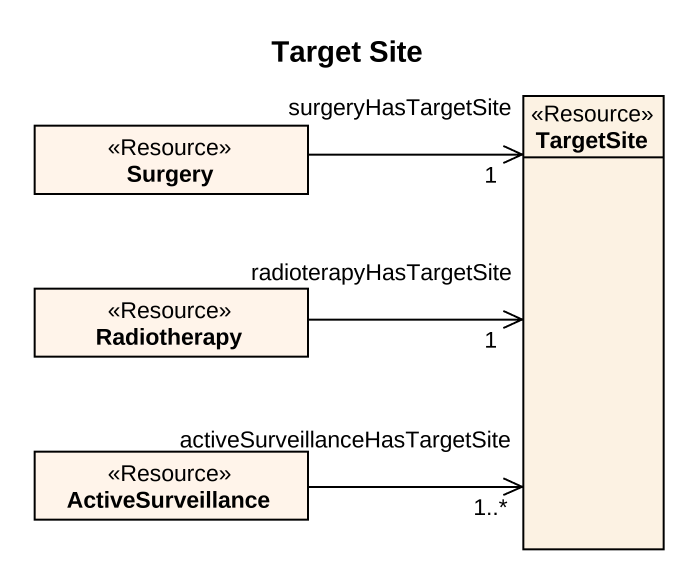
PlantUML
@startuml
title Target Site
hide circle
hide empty members
class TargetSite <<Resource>>
class Surgery <<Resource>> #FFF4EA
class Radiotherapy <<Resource>> #FFF4EA
class ActiveSurveillance <<Resource>> #FFF4EA
Surgery -right-> "surgeryHasTargetSite\n1" TargetSite
Radiotherapy -right-> "radioterapyHasTargetSite\n1" TargetSite
ActiveSurveillance -right-> "activeSurveillanceHasTargetSite\n1..*" TargetSite
@enduml
